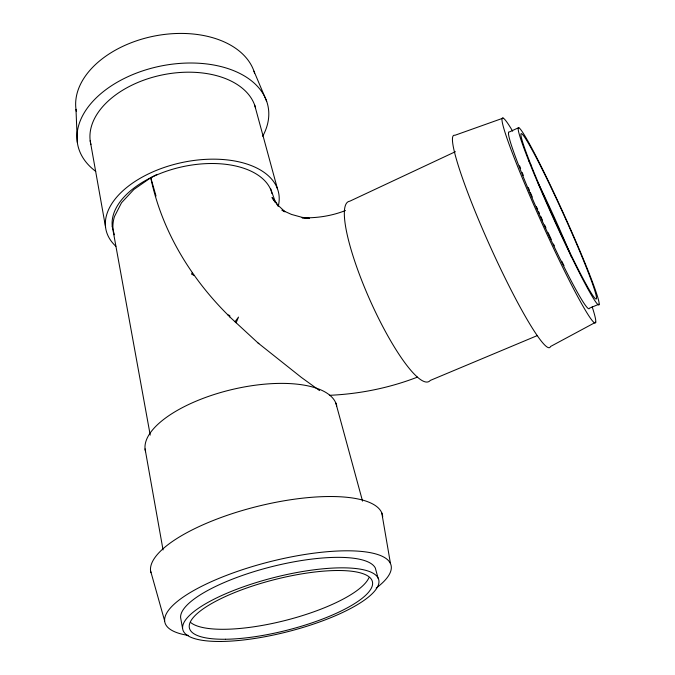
<?xml version="1.0" encoding="UTF-8"?>
<svg xmlns="http://www.w3.org/2000/svg" width="675" height="675" viewBox="0 0 675 675"><rect width="100%" height="100%" fill="white"/><g stroke="black" fill="none" stroke-linecap="round" stroke-linejoin="round"><path stroke-width="1.01" d="M319.562 390.58L301.421 377.46L258.128 343.06L229.753 316.879L229.753 315.529L227.855 314.879C190.207 277.408 161.553 230.074 150.77 177.736A81.574 47.613 -16.3 0 1 157.174 174.352M236.123 322.76L238.511 317.081L235.035 321.747M192.24 272.793L191.506 274.075L194.299 275.518M155.419 196.459L156.009 196.003L150.77 177.736L133.886 189.456L121.517 202.753L114.463 216.557A81.574 47.613 -16.3 0 0 113.079 229.829M595.78 322.177L550.53 346.503A116.446 12.53 65.7 0 1 491.096 248.442A116.446 12.53 65.7 0 1 454.908 135.295L503.145 118.117M455.406 151.689L349.675 201.251A98.558 20.427 66 0 0 370.558 301.43A98.558 20.427 66 0 0 430.279 380.43L537.511 335.5M518.805 127.592L509.439 131.971A97.082 6.412 65.6 0 0 543.856 224.513A97.082 6.412 65.6 0 0 589.444 308.205L599.012 304.18M345.473 210.524C331.72 215.958 316.82 218.227 302.071 217.78L309.108 218.371M417.471 377.114C389.374 387.982 359.446 394.014 329.375 395.314M258.837 343.634L258.128 343.06M309.184 218.219L301.961 217.316L291.499 214.431L281.939 210.127L284.529 211.739M284.96 211.697L277.872 205.141L272.008 197.564L275.358 202.618M229.753 316.879L227.855 314.879M277.847 205.917L274.582 199.876L270.557 188.468M253.96 71.187L266.684 101.351M150.542 570.687L164.649 620.916M254.644 105.022L277.425 188.671M335.821 402.992L362.551 501.128M378.076 578.205L375.342 568.08A100.634 28.553 -14.2 0 0 271.223 566.798A100.634 28.553 -14.2 0 0 180.596 617.498L182.486 627.995M271.949 193.624L271.131 190.578A81.616 45.967 -12.1 0 0 179.921 167.316A81.616 45.967 -12.1 0 0 112.556 228.091M113.332 230.816L114.353 234.782M112.261 226.1L150.221 435.097M90.188 140.695L105.57 227.087M145.066 448.883L163.055 549.939M381.788 512.941L390.488 563.625M75.988 109.342L77.33 142.408M145.581 451.702A98.28 39.8 -13.4 0 1 231.702 389.61A98.28 39.8 -13.4 0 1 336.732 405.962M368.904 577.758A93.985 26.654 -14.2 0 1 284.243 620.722A93.985 26.654 -14.2 0 1 190.569 622.417M188.317 635.428A116.632 33.117 -14.2 0 1 197.589 588.406A116.632 33.117 -14.2 0 1 346.815 550.8A116.632 33.117 -14.2 0 1 376.186 588.085M150.913 572.67A119.298 38.247 -14 0 1 260.103 505.744A119.298 38.247 -14 0 1 382.7 516.814M564.005 265.688A90.661 5.982 65.6 0 1 561.777 261.217M554.335 245.894A90.661 5.982 65.6 0 1 553.466 244.063M551.256 239.38A90.661 5.982 65.6 0 1 548.142 232.689M545.923 227.863A90.661 5.982 65.6 0 1 544.607 224.977M542.43 220.168A90.661 5.982 65.6 0 1 540.692 216.287M539.392 213.376A90.661 5.982 65.6 0 1 538.532 211.435M537.68 209.503A90.661 5.982 65.6 0 1 536.423 206.618M532.305 197.083A90.661 5.982 65.6 0 1 530.272 192.291M529.47 190.401A90.661 5.982 65.6 0 1 528.306 187.591M523.336 175.424A90.661 5.982 65.6 0 1 522.146 172.42M520.644 168.556A90.661 5.982 65.6 0 1 519.581 165.788M537.46 181.659A90.661 5.982 65.6 0 1 570.502 254.652M570.873 255.572A90.661 5.982 65.6 0 1 571.708 257.58M592.186 306.863A112.523 7.442 65.6 0 1 573.784 289.254A112.523 7.442 65.6 0 1 513.717 156.549A112.523 7.442 65.6 0 1 512.646 131.144M115.881 246.291A88.265 49.722 -12.1 0 1 177.204 163.637A88.265 49.722 -12.1 0 1 278.277 206.179M90.906 144.602A84.367 52.734 -11.4 0 1 160.321 75.347A84.367 52.734 -11.4 0 1 255.58 108.051M76.317 111.383A91.226 59.155 -11.1 0 1 152.061 36.526A91.226 59.155 -11.1 0 1 254.593 73.145M95.732 171.374A97.082 60.716 -11.4 0 1 159.654 66.277A97.082 60.716 -11.4 0 1 262.676 136.299M225.534 639.25A94.407 26.072 -14.3 0 0 371.874 586.98A94.407 26.072 -14.3 0 0 245.16 588.549A94.407 26.072 -14.3 0 0 225.534 639.25M221.105 641.461A101.09 27.928 -14.3 0 0 378.11 585.63A101.09 27.928 -14.3 0 0 242.882 587.005A101.09 27.928 -14.3 0 0 221.105 641.461M528.989 161.367A97.284 5.611 65.6 0 0 597.274 303.927A97.284 5.611 65.6 0 0 549.425 183.262A97.284 5.611 65.6 0 0 528.989 161.367M530.845 164.599A90.847 5.24 65.6 0 0 594.692 297.996A90.847 5.24 65.6 0 0 550.243 185.777A90.847 5.24 65.6 0 0 530.845 164.599"/></g></svg>
